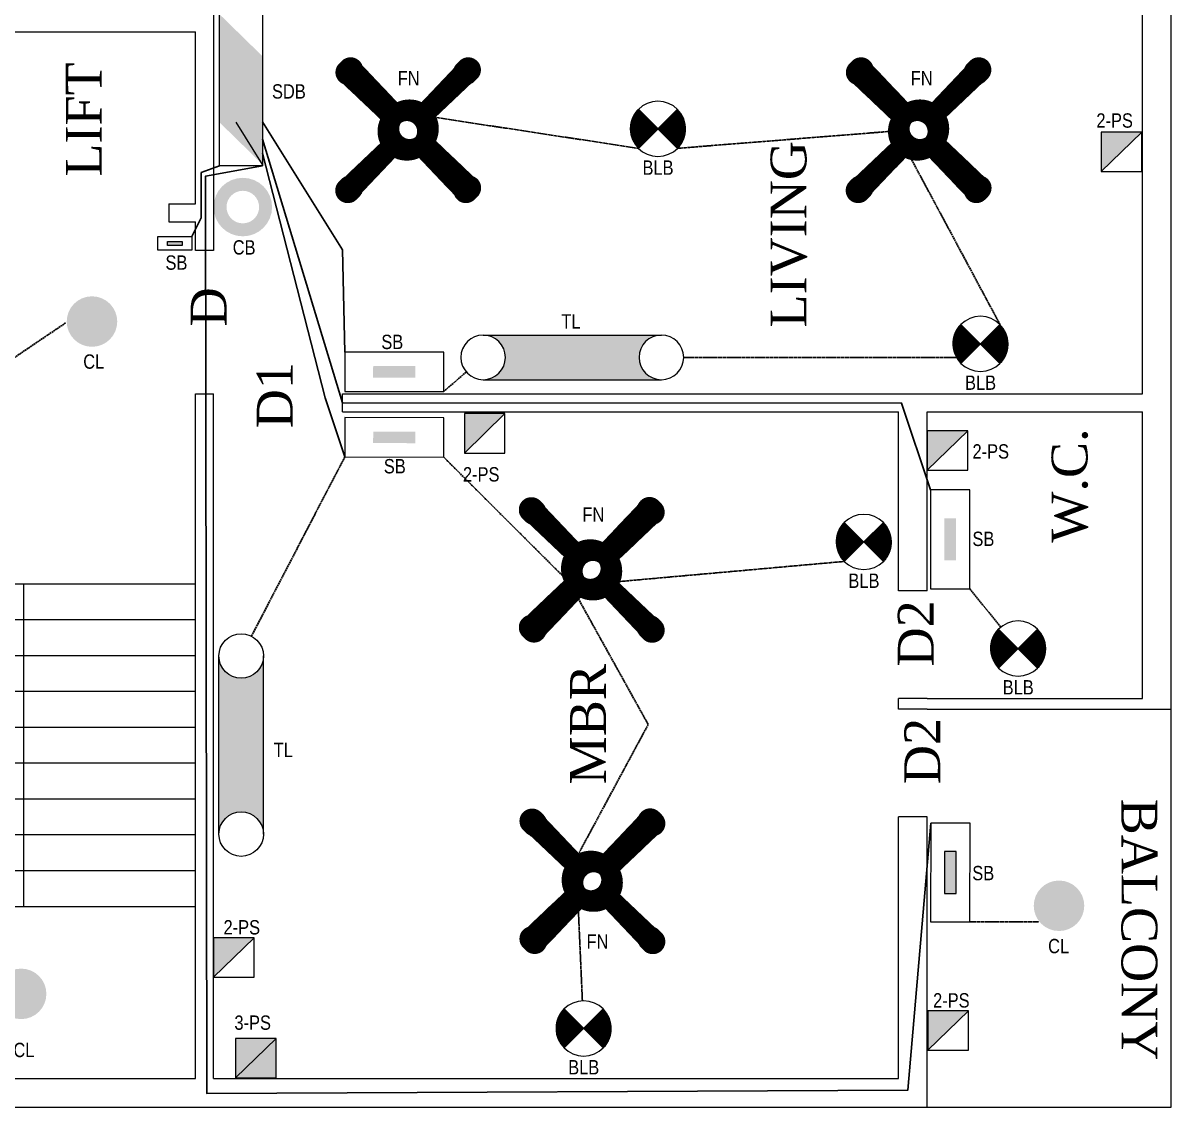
# Model space of a CAD drawing. Header units: inches. Extents: x 633521 to 2450508, y -834496 to 165976.
# Drawn here: x 2440653 to 2448657, y 54749 to 62311 of the extents above; entities that cross this region are included whole.
import ezdxf
from ezdxf.enums import TextEntityAlignment as Align

# ---------------------------------------------------------------- set-up
doc = ezdxf.new("R2010")
doc.units = ezdxf.units.IN
doc.header["$MEASUREMENT"] = 0
doc.linetypes.add('ACAD_ISO0 W100', pattern=[15, 12, -3])
doc.styles.get("Standard").update_dxf_attribs({"font": 'technic_.ttf'})

# ---------------------------------------------------------------- blocks, each defined once
blk = doc.blocks.new('D-LINK')
for p, q in [((4, 1), (-4, 1)), ((4, -1), (-4, -1))]:
    blk.add_line(p, q)
for centre in [(-4, 0), (4, 0)]:
    blk.add_circle(centre, 1)
blk = doc.blocks.new('D-LAMP')
for p, q in [((-1.77, -1.77), (1.77, 1.77)), ((-1.77, 1.77), (1.77, -1.77))]:
    blk.add_line(p, q)
blk.add_circle((0, 0), 2.5)
at = {"color": 2}
blk.add_attdef('INDICATOR-LAMP', text='', height=2.5, dxfattribs=at).set_placement((0, 4.69), align=Align.MIDDLE)

msp = doc.modelspace()

# ---------------------------------------------------------------- hatches: boundary and pattern name
at = {"true_color": 0x000000}
h = msp.add_hatch(color=18, dxfattribs=at)
h.dxf.hatch_style = 1
h.paths.add_polyline_path([(2442022.1, 61618.3), (2442323.3, 61323.8), (2442323.3, 62078), (2442022.1, 62372.5)])
at = {"lineweight": 211, "ltscale": 2, "true_color": 0x000000}
h = msp.add_hatch(dxfattribs=at)
h.set_pattern_fill('ANSI31', color=18, scale=1.161713, angle=90)
h.set_pattern_definition([(135, (2474536.97781, 60203.72628), (-0.1026819143, -0.1026819143), [])])
h.paths.add_polyline_path([(2443783.2, 61230.4, -1.517242), (2443669.6, 61120.2), (2443418.3, 61385.1), (2443406.9, 61406.7), (2443409.2, 61422.6), (2443434.2, 61459), (2443385.4, 61507.8, 0.046825), (2443394.9, 61517.6), (2443446.1, 61466.4), (2443457.5, 61477.7), (2443477.4, 61490.8), (2443493.9, 61493.6), (2443518.3, 61481.7)])
h.paths.add_polyline_path([(2443668.2, 62005.2, -1.517242), (2443781.9, 61895), (2443517, 61643.8), (2443495.4, 61632.4), (2443479.4, 61634.7), (2443443.1, 61659.6), (2443394.2, 61610.8, 0.046825), (2443384.5, 61620.4), (2443435.7, 61671.6), (2443424.3, 61682.9), (2443411.3, 61702.8), (2443408.4, 61719.3), (2443420.4, 61743.7)])
h.paths.add_polyline_path([(2443158.3, 61481.7), (2443181.3, 61495.1), (2443197.2, 61492.9), (2443233.5, 61467.9), (2443282.4, 61516.7, 0.046825), (2443292.1, 61507.1), (2443240.9, 61455.9), (2443252.3, 61444.6), (2443265.3, 61424.7), (2443268.2, 61408.2), (2443258.3, 61385.1), (2443007, 61120.2, -1.517242), (2442893.4, 61230.4)])
h.paths.add_polyline_path([(2443256.2, 61743.7), (2443269.7, 61720.8), (2443267.4, 61704.9), (2443242.4, 61668.5), (2443291.3, 61619.7, 0.046825), (2443281.7, 61610), (2443230.5, 61661.1), (2443219.1, 61649.8), (2443199.2, 61636.7), (2443182.8, 61633.9), (2443159.7, 61643.8), (2442894.8, 61895, -1.517242), (2443008.4, 62005.2)])
h.paths.add_polyline_path([(2443154.3, 61648.8), (2443159.7, 61643.8), (2443182.8, 61633.9), (2443199.2, 61636.7), (2443219.1, 61649.8), (2443230.5, 61661.1), (2443281.7, 61610, 0.360399), (2443282.4, 61516.7), (2443233.5, 61467.9), (2443197.2, 61492.9), (2443181.3, 61495.1), (2443158.3, 61481.7), (2443154.6, 61478.1, -0.220758)])
h.paths.add_polyline_path([(2443479.4, 61634.7), (2443495.4, 61632.4), (2443517, 61643.8), (2443522.3, 61648.8, -0.220758), (2443522, 61478.1), (2443518.3, 61481.7), (2443493.9, 61493.6), (2443477.4, 61490.8), (2443457.5, 61477.7), (2443446.1, 61466.4), (2443394.9, 61517.6, 0.360399), (2443394.2, 61610.8), (2443443.1, 61659.6)])
h.paths.add_polyline_path([(2443385.4, 61507.8), (2443434.2, 61459), (2443409.2, 61422.6), (2443406.9, 61406.7), (2443418.3, 61385.1), (2443423.4, 61379.8, -0.219974), (2443253.3, 61379.8), (2443258.3, 61385.1), (2443268.2, 61408.2), (2443265.3, 61424.7), (2443252.3, 61444.6), (2443240.9, 61455.9), (2443292.1, 61507.1, 0.17276), (2443338.3, 61490.7, 0.176641)])
h.paths.add_polyline_path([(2443423.9, 61747.5), (2443420.4, 61743.7), (2443408.4, 61719.3), (2443411.3, 61702.8), (2443424.3, 61682.9), (2443435.7, 61671.6), (2443384.5, 61620.4, 0.17276), (2443338.3, 61636.8, 0.176641), (2443291.3, 61619.7), (2443242.4, 61668.5), (2443267.4, 61704.9), (2443269.7, 61720.8), (2443256.2, 61743.7), (2443252.7, 61747.5, -0.221537)])
h = msp.add_hatch(dxfattribs=at)
h.set_pattern_fill('ANSI31', color=18, scale=1.161713, angle=90)
h.set_pattern_definition([(135, (2470978.47781, 60203.72628), (-0.1026819143, -0.1026819143), [])])
h.paths.add_polyline_path([(2447341.7, 61230.4, -1.517242), (2447228.1, 61120.2), (2446976.8, 61385.1), (2446965.4, 61406.7), (2446967.7, 61422.6), (2446992.7, 61459), (2446943.9, 61507.8, 0.046825), (2446953.4, 61517.6), (2447004.6, 61466.4), (2447016, 61477.7), (2447035.9, 61490.8), (2447052.4, 61493.6), (2447076.8, 61481.7)])
h.paths.add_polyline_path([(2447226.7, 62005.2, -1.517242), (2447340.4, 61895), (2447075.5, 61643.8), (2447053.9, 61632.4), (2447037.9, 61634.7), (2447001.6, 61659.6), (2446952.7, 61610.8, 0.046825), (2446943, 61620.4), (2446994.2, 61671.6), (2446982.8, 61682.9), (2446969.8, 61702.8), (2446966.9, 61719.3), (2446978.9, 61743.7)])
h.paths.add_polyline_path([(2446716.8, 61481.7), (2446739.8, 61495.1), (2446755.7, 61492.9), (2446792, 61467.9), (2446840.9, 61516.7, 0.046825), (2446850.6, 61507.1), (2446799.4, 61455.9), (2446810.8, 61444.6), (2446823.8, 61424.7), (2446826.7, 61408.2), (2446816.8, 61385.1), (2446565.5, 61120.2, -1.517242), (2446451.9, 61230.4)])
h.paths.add_polyline_path([(2446814.7, 61743.7), (2446828.2, 61720.8), (2446825.9, 61704.9), (2446800.9, 61668.5), (2446849.8, 61619.7, 0.046825), (2446840.2, 61610), (2446789, 61661.1), (2446777.6, 61649.8), (2446757.7, 61636.7), (2446741.3, 61633.9), (2446718.2, 61643.8), (2446453.3, 61895, -1.517242), (2446566.9, 62005.2)])
h.paths.add_polyline_path([(2446712.8, 61648.8), (2446718.2, 61643.8), (2446741.3, 61633.9), (2446757.7, 61636.7), (2446777.6, 61649.8), (2446789, 61661.1), (2446840.2, 61610, 0.360399), (2446840.9, 61516.7), (2446792, 61467.9), (2446755.7, 61492.9), (2446739.8, 61495.1), (2446716.8, 61481.7), (2446713.1, 61478.1, -0.220758)])
h.paths.add_polyline_path([(2447037.9, 61634.7), (2447053.9, 61632.4), (2447075.5, 61643.8), (2447080.8, 61648.8, -0.220758), (2447080.5, 61478.1), (2447076.8, 61481.7), (2447052.4, 61493.6), (2447035.9, 61490.8), (2447016, 61477.7), (2447004.6, 61466.4), (2446953.4, 61517.6, 0.360399), (2446952.7, 61610.8), (2447001.6, 61659.6)])
h.paths.add_polyline_path([(2446943.9, 61507.8), (2446992.7, 61459), (2446967.7, 61422.6), (2446965.4, 61406.7), (2446976.8, 61385.1), (2446981.9, 61379.8, -0.219974), (2446811.8, 61379.8), (2446816.8, 61385.1), (2446826.7, 61408.2), (2446823.8, 61424.7), (2446810.8, 61444.6), (2446799.4, 61455.9), (2446850.6, 61507.1, 0.17276), (2446896.8, 61490.7, 0.176641)])
h.paths.add_polyline_path([(2446982.4, 61747.5), (2446978.9, 61743.7), (2446966.9, 61719.3), (2446969.8, 61702.8), (2446982.8, 61682.9), (2446994.2, 61671.6), (2446943, 61620.4, 0.17276), (2446896.8, 61636.8, 0.176641), (2446849.8, 61619.7), (2446800.9, 61668.5), (2446825.9, 61704.9), (2446828.2, 61720.8), (2446814.7, 61743.7), (2446811.2, 61747.5, -0.221537)])
at = {"true_color": 0x000000}
h = msp.add_hatch(dxfattribs=at)
h.set_pattern_fill('ANSI31', color=18)
h.set_pattern_definition([(45, (109362.15747, -3837.55396), (-0.088388347648, 0.088388347648), [])])
h.paths.add_polyline_path([(2444943.4, 61436.2), (2445079.4, 61572.2), (2444943.4, 61708.2, 0.198912), (2444887.1, 61572.2, 0.198912)])
h.paths.add_polyline_path([(2445215.4, 61436.2, 0.198912), (2445271.8, 61572.2, 0.198912), (2445215.4, 61708.2), (2445079.4, 61572.2)])
at = {"true_color": 0xed1f24}
h = msp.add_hatch(color=240, dxfattribs=at)
h.dxf.hatch_style = 1
h.paths.add_polyline_path([(2448452.3, 61548.6), (2448169.3, 61548.6), (2448169.3, 61274.1)])
at = {"true_color": 0x000000}
h = msp.add_hatch(color=18, dxfattribs=at)
h.dxf.hatch_style = 1
h.paths.add_polyline_path([(2440066.4, 61010.1), (2440066, 61010.2), (2440038.3, 61016), (2440022.9, 61019.2), (2440015, 61020.9), (2440007.1, 61022.6), (2439991.8, 61025.8), (2439963.7, 61031.7, 0.828885)], flags=0)
h.paths.add_polyline_path([(2439967.8, 61051.1), (2439967.9, 61051), (2439995.8, 61045.2), (2440011.2, 61041.9), (2440019.1, 61040.3), (2440027, 61038.6), (2440042.4, 61035.4), (2440070.4, 61029.5, 0.828885)], flags=0)
h.paths.add_polyline_path([(2439813.1, 61030.6, 1), (2440221.1, 61030.6, 1)])
h.paths.add_polyline_path([(2440130.7, 61030.6, -1), (2439903.5, 61030.6, -1)], flags=16)
h.paths.add_polyline_path([(2440075.6, 61028.4), (2440073.6, 61018.7), (2440071.6, 61009), (2440066.4, 61010.1, -0.828885), (2439963.7, 61031.7), (2439958.5, 61032.8), (2439960.6, 61042.5), (2439962.6, 61052.2), (2439967.8, 61051.1, -0.828885), (2440070.4, 61029.5)], flags=0)
h.paths.add_polyline_path([(2440042.4, 61035.4), (2440040.4, 61025.7), (2440038.3, 61016), (2440022.9, 61019.2), (2440015, 61020.9), (2440007.1, 61022.6), (2439991.8, 61025.8), (2439993.8, 61035.5), (2439995.8, 61045.2), (2440011.2, 61041.9), (2440019.1, 61040.3), (2440027, 61038.6)], flags=0)
h.paths.add_polyline_path([(2442234.9, 61006), (2442234.5, 61006.1), (2442206.8, 61011.9), (2442191.4, 61015.2), (2442183.5, 61016.8), (2442175.6, 61018.5), (2442160.3, 61021.7), (2442132.2, 61027.6, 0.828885)], flags=0)
h.paths.add_polyline_path([(2442136.3, 61047), (2442136.4, 61047), (2442164.3, 61041.1), (2442179.7, 61037.9), (2442187.6, 61036.2), (2442195.5, 61034.5), (2442210.9, 61031.3), (2442238.9, 61025.4, 0.828885)], flags=0)
h.paths.add_polyline_path([(2441981.6, 61026.5, 1), (2442389.6, 61026.5, 1)])
h.paths.add_polyline_path([(2442299.2, 61026.5, -1), (2442072, 61026.5, -1)], flags=16)
h.paths.add_polyline_path([(2442244.1, 61024.3), (2442242.1, 61014.6), (2442240.1, 61005), (2442234.9, 61006, -0.828885), (2442132.2, 61027.6), (2442127, 61028.7), (2442129.1, 61038.4), (2442131.1, 61048.1), (2442136.3, 61047, -0.828885), (2442238.9, 61025.4)], flags=0)
h.paths.add_polyline_path([(2442210.9, 61031.3), (2442208.9, 61021.6), (2442206.8, 61011.9), (2442191.4, 61015.2), (2442183.5, 61016.8), (2442175.6, 61018.5), (2442160.3, 61021.7), (2442162.3, 61031.4), (2442164.3, 61041.1), (2442179.7, 61037.9), (2442187.6, 61036.2), (2442195.5, 61034.5)], flags=0)
h = msp.add_hatch(color=18, dxfattribs=at)
h.dxf.hatch_style = 1
h.paths.add_polyline_path([(2441762.6, 60759.1), (2441660.6, 60759.1), (2441660.6, 60787.1), (2441762.6, 60787.1)])
at = {"lineweight": 211, "true_color": 0xf8d731}
for points in [[(2440958, 60228, 1), (2441310.2, 60228, 1)], [(2447699.5, 56153, 1), (2448051.7, 56153, 1)], [(2440464, 55538.5, 1), (2440816.2, 55538.5, 1)]]:
    msp.add_hatch(color=40, dxfattribs=at).paths.add_polyline_path(points)
at = {"true_color": 0x000000}
h = msp.add_hatch(dxfattribs=at)
h.set_pattern_fill('ANSI31', color=18)
h.set_pattern_definition([(45, (111610.65747, -5337.55396), (-0.088388347648, 0.088388347648), [])])
h.paths.add_polyline_path([(2447191.9, 59936.2), (2447327.9, 60072.2), (2447191.9, 60208.2, 0.198912), (2447135.6, 60072.2, 0.198912)])
h.paths.add_polyline_path([(2447463.9, 59936.2, 0.198912), (2447520.3, 60072.2, 0.198912), (2447463.9, 60208.2), (2447327.9, 60072.2)])
at = {"lineweight": 211, "true_color": 0x000000}
h = msp.add_hatch(color=18, dxfattribs=at)
h.dxf.hatch_style = 1
h.paths.add_polyline_path([(2445103.6, 59822.5, -0.414214), (2444948.2, 59977.9, -0.414214), (2445103.6, 60133.2), (2443861, 60133.2, -0.414214), (2444016.3, 59977.9, -0.414214), (2443861, 59822.5)])
h = msp.add_hatch(color=18, dxfattribs=at)
h.dxf.hatch_style = 1
h.paths.add_polyline_path([(2443861, 60133.2, -0.414214), (2444016.3, 59977.9, -0.414214), (2443861, 59822.5), (2445103.6, 59822.5, -0.414214), (2444948.2, 59977.9, -0.414214), (2445103.6, 60133.2)])
at = {"true_color": 0x000000}
h = msp.add_hatch(color=18, dxfattribs=at)
h.dxf.hatch_style = 1
h.paths.add_polyline_path([(2443388.6, 59917.9), (2443094.3, 59918.4), (2443094.2, 59837.5), (2443388.5, 59836.9)])
at = {"true_color": 0xed1f24}
h = msp.add_hatch(color=240, dxfattribs=at)
h.dxf.hatch_style = 1
h.paths.add_polyline_path([(2444013.3, 59585.6), (2443730.3, 59585.6), (2443730.3, 59311.1)])
at = {"true_color": 0x000000}
h = msp.add_hatch(color=18, dxfattribs=at)
h.dxf.hatch_style = 1
h.paths.add_polyline_path([(2443388.6, 59460.5), (2443094.4, 59461.1), (2443094.2, 59380.2), (2443388.5, 59379.6)])
at = {"true_color": 0xed1f24}
h = msp.add_hatch(color=240, dxfattribs=at)
h.dxf.hatch_style = 1
h.paths.add_polyline_path([(2447239.3, 59466.8), (2446956.3, 59466.8), (2446956.3, 59192.4)])
at = {"lineweight": 211, "ltscale": 2, "true_color": 0x000000}
h = msp.add_hatch(dxfattribs=at)
h.set_pattern_fill('ANSI31', color=18, scale=1.161713)
h.set_pattern_definition([(45, (2435336.01984, 22058.81974), (-0.1026819143, 0.1026819143), [])])
h.paths.add_polyline_path([(2444950.5, 58940.8, -1.517242), (2445060.7, 58827.2), (2444795.8, 58575.9), (2444774.2, 58564.5), (2444758.3, 58566.8), (2444721.9, 58591.8), (2444673.1, 58542.9, 0.046825), (2444663.4, 58552.5), (2444714.6, 58603.7), (2444703.2, 58615.1), (2444690.1, 58635), (2444687.3, 58651.4), (2444699.2, 58675.9)])
h.paths.add_polyline_path([(2444175.7, 58825.8, -1.517242), (2444285.9, 58939.4), (2444537.2, 58674.5), (2444548.5, 58652.9), (2444546.3, 58637), (2444521.3, 58600.7), (2444570.1, 58551.8, 0.046825), (2444560.5, 58542.1), (2444509.3, 58593.3), (2444498, 58581.9), (2444478.1, 58568.9), (2444461.6, 58566), (2444437.2, 58578)])
h.paths.add_polyline_path([(2444699.2, 58315.9), (2444685.8, 58338.8), (2444688.1, 58354.8), (2444713.1, 58391.1), (2444664.2, 58440, 0.046825), (2444673.8, 58449.7), (2444725, 58398.5), (2444736.4, 58409.9), (2444756.2, 58422.9), (2444772.7, 58425.8), (2444795.8, 58415.9), (2445060.7, 58164.6, -1.517242), (2444950.5, 58051)])
h.paths.add_polyline_path([(2444437.2, 58413.8), (2444460.1, 58427.3), (2444476, 58425), (2444512.4, 58400), (2444561.2, 58448.8, 0.046825), (2444571, 58439.3), (2444519.8, 58388.1), (2444531.1, 58376.7), (2444544.2, 58356.8), (2444547, 58340.3), (2444537.2, 58317.2), (2444285.9, 58052.3, -1.517242), (2444175.7, 58166)])
h.paths.add_polyline_path([(2444532.1, 58311.9), (2444537.2, 58317.2), (2444547, 58340.3), (2444544.2, 58356.8), (2444531.1, 58376.7), (2444519.8, 58388.1), (2444571, 58439.3, 0.360399), (2444664.2, 58440), (2444713.1, 58391.1), (2444688.1, 58354.8), (2444685.8, 58338.8), (2444699.2, 58315.9), (2444702.8, 58312.2, -0.220758)])
h.paths.add_polyline_path([(2444546.3, 58637), (2444548.5, 58652.9), (2444537.2, 58674.5), (2444532.1, 58679.9, -0.220758), (2444702.8, 58679.6), (2444699.2, 58675.9), (2444687.3, 58651.4), (2444690.1, 58635), (2444703.2, 58615.1), (2444714.6, 58603.7), (2444663.4, 58552.5, 0.360399), (2444570.1, 58551.8), (2444521.3, 58600.7)])
h.paths.add_polyline_path([(2444673.1, 58542.9), (2444721.9, 58591.8), (2444758.3, 58566.8), (2444774.2, 58564.5), (2444795.8, 58575.9), (2444801.1, 58580.9, -0.219974), (2444801.1, 58410.8), (2444795.8, 58415.9), (2444772.7, 58425.8), (2444756.2, 58422.9), (2444736.4, 58409.9), (2444725, 58398.5), (2444673.8, 58449.7, 0.17276), (2444690.2, 58495.9, 0.176641)])
h.paths.add_polyline_path([(2444433.4, 58581.5), (2444437.2, 58578), (2444461.6, 58566), (2444478.1, 58568.9), (2444498, 58581.9), (2444509.3, 58593.3), (2444560.5, 58542.1, 0.17276), (2444544.1, 58495.9, 0.176641), (2444561.2, 58448.8), (2444512.4, 58400), (2444476, 58425), (2444460.1, 58427.3), (2444437.2, 58413.8), (2444433.4, 58410.3, -0.221537)])
at = {"true_color": 0x000000}
h = msp.add_hatch(color=18, dxfattribs=at)
h.dxf.hatch_style = 1
h.paths.add_polyline_path([(2447076.6, 58856.3), (2447076, 58562), (2447157, 58561.8), (2447157.5, 58856.1)])
h = msp.add_hatch(dxfattribs=at)
h.set_pattern_fill('ANSI31', color=18)
h.set_pattern_definition([(45, (110797.65747, -6719.05396), (-0.088388347648, 0.088388347648), [])])
h.paths.add_polyline_path([(2446378.9, 58554.7), (2446514.9, 58690.7), (2446378.9, 58826.7, 0.198912), (2446322.6, 58690.7, 0.198912)])
h.paths.add_polyline_path([(2446650.9, 58554.7, 0.198912), (2446707.3, 58690.7, 0.198912), (2446650.9, 58826.7), (2446514.9, 58690.7)])
h = msp.add_hatch(dxfattribs=at)
h.set_pattern_fill('ANSI31', color=18)
h.set_pattern_definition([(45, (111873.15747, -7462.55396), (-0.088388347648, 0.088388347648), [])])
h.paths.add_polyline_path([(2447454.4, 57811.2), (2447590.4, 57947.2), (2447454.4, 58083.2, 0.198912), (2447398.1, 57947.2, 0.198912)])
h.paths.add_polyline_path([(2447726.4, 57811.2, 0.198912), (2447782.8, 57947.2, 0.198912), (2447726.4, 58083.2), (2447590.4, 57947.2)])
at = {"lineweight": 211, "true_color": 0x000000}
h = msp.add_hatch(color=18, dxfattribs=at)
h.dxf.hatch_style = 1
h.paths.add_polyline_path([(2442018.8, 56652.7, -1), (2442329.4, 56652.7), (2442329.4, 57895.4, -1), (2442018.8, 57895.4)])
h = msp.add_hatch(color=18, dxfattribs=at)
h.dxf.hatch_style = 1
h.paths.add_polyline_path([(2442329.4, 57895.4, -1), (2442018.8, 57895.4), (2442018.8, 56652.7, -1), (2442329.4, 56652.7)])
at = {"lineweight": 211, "ltscale": 2, "true_color": 0x000000}
h = msp.add_hatch(dxfattribs=at)
h.set_pattern_fill('ANSI31', color=18, scale=1.161713)
h.set_pattern_definition([(45, (2435331.50018, 19886.81879), (-0.1026819143, 0.1026819143), [])])
h.paths.add_polyline_path([(2444955, 56768.8, -1.517242), (2445065.2, 56655.2), (2444800.3, 56403.9), (2444778.7, 56392.5), (2444762.8, 56394.8), (2444726.5, 56419.8), (2444677.6, 56370.9, 0.046825), (2444667.9, 56380.5), (2444719.1, 56431.7), (2444707.7, 56443.1), (2444694.6, 56463), (2444691.8, 56479.4), (2444703.8, 56503.9)])
h.paths.add_polyline_path([(2444180.2, 56653.8, -1.517242), (2444290.4, 56767.4), (2444541.7, 56502.5), (2444553.1, 56480.9), (2444550.8, 56465), (2444525.8, 56428.7), (2444574.6, 56379.8, 0.046825), (2444565.1, 56370.1), (2444513.9, 56421.3), (2444502.5, 56409.9), (2444482.6, 56396.9), (2444466.1, 56394), (2444441.7, 56406)])
h.paths.add_polyline_path([(2444703.8, 56143.9), (2444690.3, 56166.8), (2444692.6, 56182.8), (2444717.6, 56219.1), (2444668.7, 56268, 0.046825), (2444678.3, 56277.7), (2444729.5, 56226.5), (2444740.9, 56237.9), (2444760.8, 56250.9), (2444777.2, 56253.8), (2444800.3, 56243.9), (2445065.2, 55992.6, -1.517242), (2444955, 55879)])
h.paths.add_polyline_path([(2444441.7, 56241.8), (2444464.6, 56255.3), (2444480.5, 56253), (2444516.9, 56228), (2444565.8, 56276.8, 0.046825), (2444575.5, 56267.3), (2444524.3, 56216.1), (2444535.7, 56204.7), (2444548.7, 56184.8), (2444551.6, 56168.3), (2444541.7, 56145.2), (2444290.4, 55880.3, -1.517242), (2444180.2, 55994)])
h.paths.add_polyline_path([(2444536.6, 56139.9), (2444541.7, 56145.2), (2444551.6, 56168.3), (2444548.7, 56184.8), (2444535.7, 56204.7), (2444524.3, 56216.1), (2444575.5, 56267.3, 0.360399), (2444668.7, 56268), (2444717.6, 56219.1), (2444692.6, 56182.8), (2444690.3, 56166.8), (2444703.8, 56143.9), (2444707.3, 56140.2, -0.220758)])
h.paths.add_polyline_path([(2444550.8, 56465), (2444553.1, 56480.9), (2444541.7, 56502.5), (2444536.6, 56507.9, -0.220758), (2444707.3, 56507.6), (2444703.8, 56503.9), (2444691.8, 56479.4), (2444694.6, 56463), (2444707.7, 56443.1), (2444719.1, 56431.7), (2444667.9, 56380.5, 0.360399), (2444574.6, 56379.8), (2444525.8, 56428.7)])
h.paths.add_polyline_path([(2444677.6, 56370.9), (2444726.5, 56419.8), (2444762.8, 56394.8), (2444778.7, 56392.5), (2444800.3, 56403.9), (2444805.7, 56408.9, -0.219974), (2444805.7, 56238.8), (2444800.3, 56243.9), (2444777.2, 56253.8), (2444760.8, 56250.9), (2444740.9, 56237.9), (2444729.5, 56226.5), (2444678.3, 56277.7, 0.17276), (2444694.8, 56323.9, 0.176641)])
h.paths.add_polyline_path([(2444438, 56409.5), (2444441.7, 56406), (2444466.1, 56394), (2444482.6, 56396.9), (2444502.5, 56409.9), (2444513.9, 56421.3), (2444565.1, 56370.1, 0.17276), (2444548.6, 56323.9, 0.176641), (2444565.8, 56276.8), (2444516.9, 56228), (2444480.5, 56253), (2444464.6, 56255.3), (2444441.7, 56241.8), (2444438, 56238.3, -0.221537)])
at = {"true_color": 0x000000}
h = msp.add_hatch(color=18, dxfattribs=at)
h.dxf.hatch_style = 1
h.paths.add_polyline_path([(2447078.1, 56532.6), (2447077.6, 56238.3), (2447158.5, 56238.1), (2447159.1, 56532.4)])
at = {"true_color": 0xed1f24}
h = msp.add_hatch(color=240, dxfattribs=at)
h.dxf.hatch_style = 1
h.paths.add_polyline_path([(2442263.8, 55930.1), (2441980.8, 55930.1), (2441980.8, 55655.6)])
at = {"true_color": 0x000000}
h = msp.add_hatch(dxfattribs=at)
h.set_pattern_fill('ANSI31', color=18)
h.set_pattern_definition([(45, (108844.15747, -10112.55396), (-0.088388347648, 0.088388347648), [])])
h.paths.add_polyline_path([(2444425.4, 55161.2), (2444561.4, 55297.2), (2444425.4, 55433.2, 0.198912), (2444369.1, 55297.2, 0.198912)])
h.paths.add_polyline_path([(2444697.4, 55161.2, 0.198912), (2444753.8, 55297.2, 0.198912), (2444697.4, 55433.2), (2444561.4, 55297.2)])
at = {"true_color": 0xed1f24}
h = msp.add_hatch(color=240, dxfattribs=at)
h.dxf.hatch_style = 1
h.paths.add_polyline_path([(2447243.8, 55420.6), (2446960.8, 55420.6), (2446960.8, 55146.1)])
h = msp.add_hatch(color=240, dxfattribs=at)
h.dxf.hatch_style = 1
h.paths.add_polyline_path([(2442417.7, 55228.3), (2442134.8, 55228.3), (2442134.8, 54953.9)])
at = {"true_color": 0x642165}
h = msp.add_hatch(color=219, dxfattribs=at)
h.dxf.hatch_style = 1
h.paths.add_polyline_path([(2442417.7, 55228.3), (2442134.8, 54953.9), (2442417.7, 54953.9)])
at = {"true_color": 0x000000}
h = msp.add_hatch(color=18, dxfattribs=at)
h.dxf.hatch_style = 1
h.paths.add_polyline_path([(2442134.8, 54953.9), (2442417.7, 54953.9), (2442417.7, 55228.3)])

# ---------------------------------------------------------------- linework, layer by layer
at = {"color": 18, "true_color": 0x000000}
for p, q in [((2448656.6, 54749), (2448656.6, 69749)), ((2448456.6, 59724), (2448456.6, 63399)), ((2441981.6, 62374), (2441981.6, 60724)), ((2440356.6, 62249), (2441856.6, 62249)), ((2441856.6, 61049), (2441856.6, 62249)), ((2442323.3, 61323.8), (2442139.1, 61618.3)), ((2448452.3, 61548.6), (2448169.3, 61274.1)), ((2441669.1, 61049), (2441856.6, 61049)), ((2441669.1, 61049), (2441669.1, 60924)), ((2441669.1, 60924), (2441856.6, 60924)), ((2441856.6, 60724), (2441856.6, 60924)), ((2441981.6, 60724), (2441856.6, 60724)), ((2441856.6, 59724), (2441981.6, 59724)), ((2441856.6, 54949), (2441856.6, 59724)), ((2441981.6, 59599), (2441981.6, 59724)), ((2442881.6, 59724), (2448456.6, 59724)), ((2442881.6, 59599), (2442881.6, 59724)), ((2441981.6, 54949), (2441981.6, 59599)), ((2442881.6, 59599), (2446756.6, 59599)), ((2444013.3, 59585.6), (2443730.3, 59311.1)), ((2446756.6, 58349), (2446756.6, 59599)), ((2446956.6, 59599), (2448456.6, 59599)), ((2446956.6, 58349), (2446956.6, 59599)), ((2448456.6, 57599), (2448456.6, 59599)), ((2447239.3, 59466.8), (2446956.3, 59192.4)), ((2439456.6, 58399), (2441856.6, 58399)), ((2440656.6, 58399), (2440656.6, 56149)), ((2446956.6, 58349), (2446756.6, 58349)), ((2439456.6, 58149), (2441856.6, 58149)), ((2439456.6, 57899), (2441856.6, 57899)), ((2439456.6, 57649), (2441856.6, 57649)), ((2446756.6, 57524), (2446756.6, 57599)), ((2446956.6, 57599), (2446756.6, 57599)), ((2446956.6, 57599), (2448456.6, 57599)), ((2446956.6, 57524), (2446756.6, 57524)), ((2446956.6, 57524), (2448656.6, 57524)), ((2439456.6, 57399), (2441856.6, 57399)), ((2439456.6, 57149), (2441856.6, 57149)), ((2439456.6, 56899), (2441856.6, 56899)), ((2446756.6, 54949), (2446756.6, 56774)), ((2446956.6, 56774), (2446756.6, 56774)), ((2446956.6, 54749), (2446956.6, 56774)), ((2439456.6, 56649), (2441856.6, 56649)), ((2439456.6, 56399), (2441856.6, 56399)), ((2439456.6, 56149), (2441856.6, 56149)), ((2442263.8, 55930.1), (2441980.8, 55655.6)), ((2447243.8, 55420.6), (2446960.8, 55146.1)), ((2442417.7, 55228.3), (2442134.8, 54953.9)), ((2439456.6, 54949), (2441856.6, 54949)), ((2441981.6, 54949), (2446756.6, 54949)), ((2432656.6, 54749), (2448656.6, 54749))]:
    msp.add_line(p, q, dxfattribs=at)
for points in [[(2442022.1, 62372.5), (2442323.3, 62372.5), (2442323.3, 61315), (2442022.1, 61315)], [(2448452.3, 61548.6), (2448169.3, 61548.6), (2448169.3, 61274.1), (2448452.3, 61274.1)], [(2441831.1, 60725.6), (2441592.1, 60725.5), (2441592.1, 60820.7), (2441831.1, 60820.7)], [(2441762.6, 60759.1), (2441660.6, 60759.1), (2441660.6, 60787.1), (2441762.6, 60787.1)], [(2443586.3, 60014.2), (2442897, 60015.5), (2442896.5, 59741.1), (2443585.8, 59739.8)], [(2443586.3, 59556.9), (2442897, 59558.2), (2442896.5, 59283.8), (2443585.8, 59282.5)], [(2444013.3, 59585.6), (2443730.3, 59585.6), (2443730.3, 59311.1), (2444013.3, 59311.1)], [(2447239.3, 59466.8), (2446956.3, 59466.8), (2446956.3, 59192.4), (2447239.3, 59192.4)], [(2446980.2, 59053.9), (2446978.9, 58364.7), (2447253.3, 58364.2), (2447254.6, 59053.4)], [(2446981.8, 56730.2), (2446980.5, 56041), (2447254.8, 56040.5), (2447256.1, 56729.7)], [(2447078.1, 56532.6), (2447077.6, 56238.3), (2447158.5, 56238.1), (2447159.1, 56532.4)], [(2442263.8, 55930.1), (2441980.8, 55930.1), (2441980.8, 55655.6), (2442263.8, 55655.6)], [(2447243.8, 55420.6), (2446960.8, 55420.6), (2446960.8, 55146.1), (2447243.8, 55146.1)], [(2442417.7, 55228.3), (2442134.8, 55228.3), (2442134.8, 54953.9), (2442417.7, 54953.9)]]:
    msp.add_lwpolyline(points, close=True, dxfattribs=at)
at = {"color": 152, "linetype": 'ACAD_ISO0 W100', "lineweight": 30, "true_color": 0x2776bb}
for points in [[(2444943.4, 61436.2), (2443507.3, 61654.9)], [(2446719.4, 61556.1), (2445215.4, 61436.2)], [(2447463.9, 60208.2), (2446832, 61387.3)], [(2440950, 60218.4), (2439751.3, 59406.7)], [(2445258.9, 59977.9), (2447160.3, 59977.9)], [(2443585.8, 59739.8), (2443743.5, 59876.3)], [(2442896.5, 59283.8), (2442245.8, 58033.1)], [(2443585.8, 59282.5), (2444426.7, 58442.6)], [(2444791.1, 58412.9), (2446378.9, 58554.7)], [(2447253.3, 58364.2), (2447469.5, 58096.7)], [(2444517.4, 58307.7), (2445011.6, 57417.6), (2444517.4, 56499.6)], [(2444524.6, 56126.7), (2444552.9, 55489.3)], [(2447254.8, 56040.5), (2447735.6, 56040.5)]]:
    msp.add_lwpolyline(points, dxfattribs=at)
at = {"color": 240, "lineweight": 30, "true_color": 0xed1f24}
for points in [[(2442323.3, 61622.1), (2442880.1, 60728.2), (2442897, 60015.5)], [(2446980.2, 59053.9), (2446778.5, 59659.5), (2442881.6, 59661.5), (2442323.3, 61499.7)], [(2442896.5, 59283.8), (2442759.3, 59695.7), (2442323.3, 61402.6)], [(2441928.4, 59592.7), (2441926.2, 61242.7), (2442323.3, 61315)], [(2446981.8, 56730.2), (2446821.6, 54866.1), (2441934.8, 54842.7), (2441928.4, 59592.7)]]:
    msp.add_lwpolyline(points, dxfattribs=at)
at = {"color": 240, "linetype": 'ByBlock', "lineweight": 30, "true_color": 0xed1f24}
msp.add_lwpolyline([(2441831.1, 60820.7), (2441895.7, 60950.8), (2441895.7, 61266.8), (2442022.1, 61315)], dxfattribs=at)

# ---------------------------------------------------------------- block references
at = {"color": 18, "true_color": 0x000000}
for name, p, xscale, yscale, zscale in [('D-LAMP', (2445079.4, 61572.2), -76.93321779330162, 76.93321779330162, 76.93321779330162), ('D-LAMP', (2447327.9, 60072.2), -76.93321779330162, 76.93321779330162, 76.93321779330162), ('D-LINK', (2444482.3, 59977.9), -155.3265515730612, 155.3265515730612, 155.3265515730612), ('D-LAMP', (2446514.9, 58690.7), -76.93321779330162, 76.93321779330162, 76.93321779330162), ('D-LAMP', (2447590.4, 57947.2), -76.93321779330162, 76.93321779330162, 76.93321779330162), ('D-LAMP', (2444561.4, 55297.2), -76.93321779330162, 76.93321779330162, 76.93321779330162)]:
    msp.add_blockref(name, p, dxfattribs=dict(at, xscale=xscale, yscale=yscale, zscale=zscale))
at = {"color": 18, "true_color": 0x000000, "xscale": 155.3265515730612, "yscale": 155.3265515730612, "zscale": 155.3265515730612, "rotation": 270}
msp.add_blockref('D-LINK', (2442174.1, 57274), dxfattribs=at)

# ---------------------------------------------------------------- texts
at = {"color": 18, "true_color": 0x000000, "char_height": 250, "width": 2657.208, "attachment_point": 1}
for s, insert, rotation in [('{\\fTimes New Roman|b0|i0|c0|p18;LIFT}', (2440951.8, 61239.2), 90.00709), ('{\\fTimes New Roman|b0|i0|c0|p18;LIVING}', (2445864.7, 60186.5), 90.00709), ('{\\fTimes New Roman|b0|i0|c0|p18;D}', (2441822.1, 60194.2), 90.00709), ('{\\fTimes New Roman|b0|i0|c0|p18;D1}', (2442282.8, 59483.5), 90.00709), ('{\\fTimes New Roman|b0|i0|c0|p18;W.C.}', (2447823.7, 58685.6), 90.00709), ('{\\fTimes New Roman|b0|i0|c0|p18;D2}', (2446751.6, 57822.3), 90.00709), ('{\\fTimes New Roman|b0|i0|c0|p18;MBR}', (2444466.5, 56999.6), 90.00709), ('{\\fTimes New Roman|b0|i0|c0|p18;D2}', (2446797.2, 57001.8), 90.00709), ('{\\fTimes New Roman|b0|i0|c0|p18;BALCONY}', (2448561.2, 56899.7), 270.00709)]:
    msp.add_mtext(s, dxfattribs=dict(at, insert=insert, rotation=rotation))
at = {"color": 18, "true_color": 0x000000, "char_height": 100, "attachment_point": 1}
for s, width, insert in [('{\\C256;FN}', 4737.5, (2443265.6, 61974.9)), ('{\\C256;FN}', 4737.5, (2446842.1, 61974.9)), ('{\\C256;SDB}', 4737.5, (2442389, 61883.3)), ('{\\C256;2-PS}', 4737.5, (2448136.1, 61680.3)), ('{\\C7;BLB}', 425.5, (2444971.9, 61351.7)), ('{\\C256;CB}', 4737.5, (2442115.1, 60795.3)), ('{\\C256;SB}', 4737.5, (2441646.4, 60689.5)), ('{\\C256;TL}', 4737.5, (2444406.2, 60279.4)), ('{\\C256;SB}', 4737.5, (2443151.2, 60136.1)), ('{\\C256;CL}', 4737.5, (2441073.1, 59998.9)), ('{\\C7;BLB}', 425.5, (2447220.4, 59851.7)), ('{\\C256;2-PS}', 4737.5, (2447272.6, 59372.3)), ('{\\C256;SB}', 4737.5, (2443168.6, 59269.1)), ('{\\C256;2-PS}', 4737.5, (2443720.1, 59212.3)), ('{\\C256;FN}', 4737.5, (2444553.1, 58931.4)), ('{\\C256;SB}', 4737.5, (2447272, 58762.4)), ('{\\C7;BLB}', 425.5, (2446407.4, 58470.2)), ('{\\C7;BLB}', 425.5, (2447482.9, 57726.7)), ('{\\C256;TL}', 4737.5, (2442400.6, 57289.9)), ('{\\C256;SB}', 4737.5, (2447271.1, 56431)), ('{\\C256;2-PS}', 4737.5, (2442051.1, 56052.8)), ('{\\C256;FN}', 4737.5, (2444581.6, 55953.9)), ('{\\C256;CL}', 4737.5, (2447799.6, 55921.9)), ('{\\C256;2-PS}', 4737.5, (2446997.6, 55543.3)), ('{\\C256;3-PS}', 4737.5, (2442127.1, 55387.7)), ('{\\C256;CL}', 4737.5, (2440586.1, 55197.4)), ('{\\C7;BLB}', 425.5, (2444453.9, 55076.7))]:
    msp.add_mtext_dynamic_manual_height_columns(s, width=width, gutter_width=1250, heights=[0], dxfattribs=dict(at, insert=insert))

doc.saveas('drawing.dxf')
